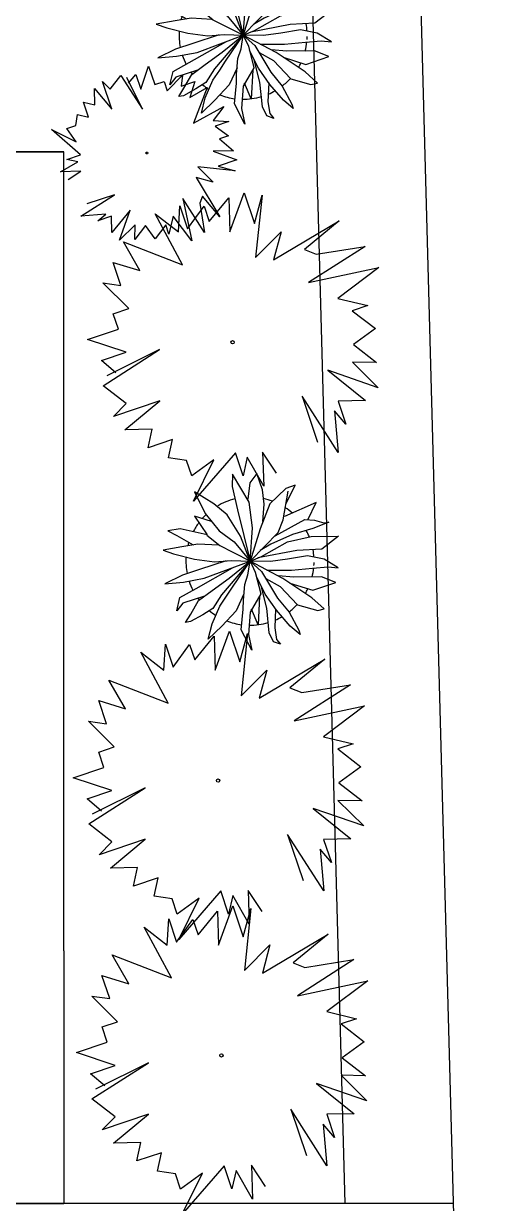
# Model space of a CAD drawing. Header units: millimetres. Extents: x 24870 to 27223, y 1839 to 3696.
# Drawn here: x 27088.8 to 27222.8, y 2698.4 to 3025.2 of the extents above; entities that cross this region are included whole.
import ezdxf

# ---------------------------------------------------------------- set-up
doc = ezdxf.new("R2010")
doc.units = ezdxf.units.MM
for name, color, linetype in [('0-gnl-gor2', 6, 'Continuous'), ('0-gnl-parapet', 252, 'Continuous'), ('2-tef-aksesuar', 30, 'Continuous')]:
    doc.layers.add(name, color=color, linetype=linetype)

# ---------------------------------------------------------------- blocks, each defined once
blk = doc.blocks.new('B2')
at = {"color": 63, "true_color": 0xafc95e}
for p, q in [((501776.18, 4057607.85), (501781.18, 4057623.85)), ((501781.18, 4057623.85), (501791.18, 4057597.85)), ((501791.18, 4057627.85), (501796.18, 4057617.85)), ((501791.18, 4057597.85), (501791.18, 4057627.85)), ((501796.18, 4057617.85), (501811.18, 4057627.85)), ((501811.18, 4057627.85), (501821.18, 4057587.85)), ((501821.18, 4057587.85), (501816.18, 4057623.85)), ((501816.18, 4057617.85), (501826.18, 4057623.85)), ((501826.18, 4057607.85), (501841.18, 4057627.85)), ((501826.18, 4057623.85), (501826.18, 4057607.85)), ((501841.18, 4057627.85), (501841.18, 4057607.85)), ((501766.18, 4057613.85), (501776.18, 4057607.85)), ((501766.18, 4057597.85), (501766.18, 4057613.85)), ((501841.18, 4057607.85), (501851.18, 4057607.85)), ((501851.18, 4057597.85), (501871.18, 4057607.85)), ((501851.18, 4057607.85), (501851.18, 4057597.85)), ((501871.18, 4057607.85), (501866.18, 4057597.85)), ((501751.18, 4057593.85), (501756.18, 4057603.85)), ((501756.18, 4057603.85), (501766.18, 4057597.85)), ((501726.18, 4057597.85), (501746.18, 4057577.85)), ((501746.18, 4057563.85), (501726.18, 4057597.85)), ((501741.18, 4057593.85), (501751.18, 4057593.85)), ((501746.18, 4057577.85), (501741.18, 4057593.85)), ((501866.18, 4057597.85), (501881.18, 4057597.85)), ((501881.18, 4057597.85), (501871.18, 4057583.85)), ((501891.18, 4057587.85), (501866.18, 4057557.85)), ((501871.18, 4057583.85), (501891.18, 4057587.85)), ((501731.18, 4057563.85), (501746.18, 4057563.85)), ((501741.18, 4057557.85), (501731.18, 4057563.85)), ((501866.18, 4057557.85), (501901.18, 4057563.85)), ((501901.18, 4057563.85), (501886.18, 4057553.85)), ((501721.18, 4057553.85), (501741.18, 4057557.85)), ((501741.18, 4057547.85), (501721.18, 4057553.85)), ((501886.18, 4057553.85), (501901.18, 4057547.85)), ((501726.18, 4057543.85), (501741.18, 4057547.85)), ((501886.18, 4057547.85), (501896.18, 4057533.85)), ((501901.18, 4057547.85), (501886.18, 4057547.85)), ((501886.18, 4057533.85), (501896.18, 4057517.85)), ((501896.18, 4057533.85), (501886.18, 4057533.85)), ((501876.18, 4057523.85), (501896.18, 4057507.85)), ((501896.18, 4057517.85), (501876.18, 4057523.85)), ((501726.18, 4057503.85), (501766.18, 4057513.85)), ((501766.18, 4057513.85), (501736.18, 4057513.85)), ((501856.18, 4057513.85), (501866.18, 4057493.85)), ((501891.18, 4057497.85), (501856.18, 4057513.85)), ((501876.18, 4057507.85), (501891.18, 4057497.85)), ((501896.18, 4057507.85), (501876.18, 4057507.85)), ((501751.18, 4057497.85), (501726.18, 4057503.85)), ((501741.18, 4057493.85), (501751.18, 4057497.85)), ((501851.18, 4057503.85), (501861.18, 4057457.85)), ((501866.18, 4057493.85), (501851.18, 4057503.85)), ((501756.18, 4057493.85), (501741.18, 4057493.85)), ((501751.18, 4057477.85), (501756.18, 4057493.85)), ((501776.18, 4057493.85), (501751.18, 4057477.85)), ((501756.18, 4057467.85), (501776.18, 4057493.85)), ((501831.18, 4057487.85), (501826.18, 4057443.85)), ((501841.18, 4057447.85), (501831.18, 4057487.85)), ((501851.18, 4057483.85), (501846.18, 4057477.85)), ((501861.18, 4057457.85), (501851.18, 4057483.85)), ((501776.18, 4057477.85), (501756.18, 4057467.85)), ((501771.18, 4057463.85), (501776.18, 4057477.85)), ((501846.18, 4057477.85), (501841.18, 4057447.85)), ((501786.18, 4057473.85), (501771.18, 4057463.85)), ((501791.18, 4057457.85), (501786.18, 4057473.85)), ((501816.18, 4057473.85), (501806.18, 4057457.85)), ((501826.18, 4057443.85), (501816.18, 4057473.85)), ((501806.18, 4057467.85), (501791.18, 4057457.85)), ((501806.18, 4057457.85), (501806.18, 4057467.85))]:
    blk.add_line(p, q, dxfattribs=at)
blk.add_circle((501811.18, 4057543.85), 1, dxfattribs=at)
blk = doc.blocks.new('TREEI')
at = {"color": 63, "true_color": 0xafc95e}
for p, q in [((0.0003, 0.1098), (0.0056, 0.1442)), ((0.0056, 0.1442), (0.0085, 0.1517)), ((0.0085, 0.1517), (0.0132, 0.1298)), ((0.0459, 0.1342), (0.0453, 0.1448)), ((0.0453, 0.1448), (0.0523, 0.1342)), ((-0.0406, 0.1373), (-0.0511, 0.1417)), ((-0.0511, 0.1417), (-0.0458, 0.1135)), ((-0.0189, 0.1085), (-0.0406, 0.1373)), ((0.0132, 0.1298), (0.0155, 0.0941)), ((0.036, 0.116), (0.0459, 0.1342)), ((0.0523, 0.1342), (0.0488, 0.1173)), ((0.0792, 0.0979), (0.0909, 0.1229)), ((0.0909, 0.1229), (0.0839, 0.0841)), ((-0.0546, 0.1041), (-0.0943, 0.1173)), ((-0.0943, 0.1173), (-0.0803, 0.0948)), ((-0.0308, 0.0709), (-0.0546, 0.1041)), ((-0.0458, 0.1135), (-0.026, 0.0572)), ((-0.0143, 0.0653), (-0.0189, 0.1085)), ((0.0015, 0.0785), (0.0003, 0.1098)), ((0.0154, 0.091), (0.036, 0.116)), ((0.0488, 0.1173), (0.0266, 0.081)), ((-0.1001, 0.0879), (-0.113, 0.0998)), ((-0.113, 0.0998), (-0.1025, 0.0735)), ((-0.0774, 0.0735), (-0.1001, 0.0879)), ((-0.0803, 0.0948), (-0.0423, 0.0666)), ((0.0155, 0.0941), (0.0144, 0.0603)), ((0.0243, 0.0572), (0.0558, 0.0948)), ((0.0558, 0.0948), (0.0488, 0.0666)), ((0.0535, 0.0691), (0.0792, 0.0979)), ((0.0839, 0.0841), (0.0599, 0.0578)), ((-0.1025, 0.0735), (-0.0832, 0.0516)), ((-0.0464, 0.0547), (-0.0774, 0.0735)), ((-0.0423, 0.0666), (-0.0224, 0.0484)), ((-0.0028, 0.0397), (-0.0143, 0.0653)), ((-0.0043, 0.0253), (0.0015, 0.0785)), ((0.0266, 0.081), (0.0112, 0.0443)), ((0.0202, 0.0553), (0.0535, 0.0691)), ((0.1072, 0.0591), (0.1388, 0.0628)), ((0.1388, 0.0628), (0.1178, 0.0459)), ((-0.1463, 0.0566), (-0.1095, 0.0572)), ((-0.1083, 0.029), (-0.1463, 0.0566)), ((-0.1095, 0.0572), (-0.0744, 0.0334)), ((-0.0832, 0.0516), (-0.0528, 0.0353)), ((-0.0129, 0.0289), (-0.0464, 0.0547)), ((-0.026, 0.0572), (0.0009, -0.0007)), ((0.005, 0.0197), (0.0202, 0.0553)), ((0.0144, 0.0603), (0.008, 0.0266)), ((0.0506, 0.0459), (0.0325, 0.0259)), ((0.043, 0.0376), (0.0716, 0.0528)), ((0.0599, 0.0578), (0.0506, 0.0459)), ((0.0716, 0.0528), (0.1072, 0.0591)), ((0.1178, 0.0459), (0.0891, 0.0297)), ((-0.1399, 0.0234), (-0.1474, 0.0278)), ((-0.1474, 0.0278), (-0.1188, 0.0197)), ((-0.1299, 0.0103), (-0.1399, 0.0234)), ((-0.0703, 0.0115), (-0.1083, 0.029)), ((-0.0744, 0.0334), (-0.0129, 0.0029)), ((-0.0528, 0.0353), (-0.0265, 0.0209)), ((-0.0265, 0.0209), (0.0009, -0.0007)), ((0.0009, -0.0007), (-0.0043, 0.0253)), ((0.0325, 0.0259), (0.0179, 0.0159)), ((0.0693, 0.0228), (0.0517, 0.0165)), ((0.0891, 0.0297), (0.0693, 0.0228)), ((0.0751, 0.0159), (0.1008, 0.0253)), ((0.1008, 0.0253), (0.1213, 0.024)), ((0.1213, 0.024), (0.1452, 0.0203)), ((0.1452, 0.0203), (0.1528, 0.0165)), ((-0.1209, 0.0024), (-0.1504, -0.0123)), ((-0.1171, -0.001), (-0.1299, 0.0103)), ((-0.1188, 0.0197), (-0.0849, 0.0065)), ((-0.0849, 0.0065), (-0.0452, -0.0023)), ((-0.0195, 0.0046), (-0.0703, 0.0115)), ((0.0009, -0.0007), (-0.0195, 0.0046)), ((0.0009, -0.0007), (0.005, 0.0197)), ((0.0517, 0.0165), (0.0009, -0.0007)), ((0.0179, 0.0159), (0.0009, -0.0007)), ((0.0009, -0.0007), (0.0751, 0.0159)), ((0.0471, 0.0009), (0.0009, -0.0007)), ((0.0833, 0.0002), (0.0471, 0.0009)), ((0.1119, -0.0004), (0.0833, 0.0002)), ((0.137, 0.0103), (0.1119, -0.0004)), ((0.1528, 0.0165), (0.137, 0.0103)), ((-0.1504, -0.0123), (-0.0925, -0.026)), ((-0.0598, -0.0091), (-0.1171, -0.001)), ((-0.0674, -0.011), (-0.0873, -0.0229)), ((-0.0341, -0.006), (-0.0674, -0.011)), ((-0.0464, -0.0348), (0.0009, -0.0007)), ((-0.0452, -0.0023), (-0.024, -0.0046)), ((0.0009, -0.0007), (-0.037, -0.0436)), ((-0.0353, -0.0842), (0.0009, -0.0007)), ((0.0009, -0.0007), (-0.0341, -0.006)), ((0.0009, -0.0007), (-0.0119, -0.0448)), ((0.0027, -0.0436), (0.0009, -0.0007)), ((0.0009, -0.0007), (0.0272, -0.0548)), ((0.0255, -0.021), (0.0009, -0.0007)), ((0.0815, -0.0248), (0.0009, -0.0007)), ((0.1032, -0.0191), (0.0315, -0.0098)), ((0.0997, -0.0001), (0.1364, -0.0129)), ((0.1347, -0.0235), (0.1032, -0.0191)), ((0.1528, -0.0085), (0.1347, -0.0235)), ((0.1364, -0.0129), (0.1528, -0.0085)), ((-0.0873, -0.0229), (-0.124, -0.0568)), ((-0.0855, -0.0586), (-0.0464, -0.0348)), ((0.05, -0.0367), (0.0255, -0.021)), ((0.0333, -0.026), (0.0786, -0.0417)), ((0.0745, -0.0611), (0.05, -0.0367)), ((0.1137, -0.0411), (0.0815, -0.0248)), ((-0.1083, -0.0423), (-0.1399, -0.058)), ((-0.1399, -0.058), (-0.1235, -0.063)), ((-0.1235, -0.063), (-0.0855, -0.0586)), ((-0.0578, -0.0417), (-0.0774, -0.0642)), ((-0.037, -0.0436), (-0.0592, -0.0824)), ((-0.0119, -0.0448), (-0.016, -0.088)), ((0.0114, -0.0742), (0.0027, -0.0436)), ((0.033, -0.0811), (0.026, -0.0536)), ((0.0272, -0.0548), (0.0547, -0.078)), ((0.0786, -0.0417), (0.1078, -0.0517)), ((0.1078, -0.0517), (0.1411, -0.058)), ((0.1411, -0.058), (0.1137, -0.0411)), ((-0.0774, -0.0642), (-0.0902, -0.0855)), ((0.0126, -0.1124), (0.0114, -0.0742)), ((0.0547, -0.078), (0.0792, -0.0911)), ((0.0979, -0.0899), (0.0745, -0.0611)), ((-0.0902, -0.0855), (-0.0996, -0.1137)), ((-0.0803, -0.108), (-0.0604, -0.088)), ((-0.0592, -0.0824), (-0.0651, -0.1381)), ((-0.0522, -0.1212), (-0.0353, -0.0842)), ((-0.016, -0.088), (-0.009, -0.1168)), ((0.0126, -0.0949), (0.0301, -0.1199)), ((0.0301, -0.1199), (0.0325, -0.0811)), ((0.0325, -0.0811), (0.0628, -0.1174)), ((0.0745, -0.1118), (0.0617, -0.0817)), ((0.0792, -0.0911), (0.1084, -0.1062)), ((0.1084, -0.1062), (0.0979, -0.0899)), ((-0.0996, -0.1137), (-0.0803, -0.108)), ((-0.0651, -0.1381), (-0.0522, -0.1212)), ((-0.009, -0.1168), (0.005, -0.1531)), ((0.005, -0.1531), (0.0126, -0.1124)), ((0.0628, -0.1174), (0.0821, -0.1274)), ((0.0821, -0.1274), (0.0745, -0.1118))]:
    blk.add_line(p, q, dxfattribs=at)
for start, end in [(90.2669, 100.3176), (75.8744, 82.8333), (52.0008, 69.3621), (128.5172, 136.7777), (112.5698, 117.2676), (139.0957, 141.7689), (31.5426, 45.4516), (146.4111, 153.1838), (165.0446, 171.5762), (13.4218, 20.6016), (340.9505, 349.9228), (358.2776, 0.2322), (191.5019, 199.4338), (212.2939, 220.8052), (319.0773, 333.9888), (285.8654, 295.508), (305.7774, 308.9587), (246.3853, 263.9953), (276.0879, 281.1845)]:
    blk.add_arc((0.0009, -0.0007), 0.11, start, end, dxfattribs=at)

msp = doc.modelspace()

# ---------------------------------------------------------------- linework, layer by layer
for p, q in [((26535.017, 2989.684), (27100.017, 2989.684)), ((27100.017, 2989.684), (27030.017, 2989.684)), ((27100.017, 2768.416), (27100.017, 2989.684)), ((27100.017, 2768.416), (27100.017, 2698.416)), ((26920.017, 2698.416), (27100.017, 2698.416))]:
    msp.add_line(p, q)
at = {"layer": '0-gnl-gor2'}
msp.add_lwpolyline([(27207.864, 2698.416), (26920.017, 2698.416), (26920.017, 2519.379), (26420.017, 2519.379), (26420.017, 2698.416), (26270.017, 2698.416), (26270.017, 2394.361), (26070.588, 2394.435), (26070.588, 2284.435), (26082.388, 2284.435), (26082.388, 2382.671), (26281.817, 2382.598), (26281.817, 2686.616), (26408.217, 2686.616), (26408.217, 2507.579), (26931.817, 2507.579), (26931.817, 2686.616), (27208.183, 2686.616)], dxfattribs=at)
at = {"layer": '0-gnl-parapet'}
for points in [[(27222.77, 2146.225), (27188.7, 3408.36)], [(27177.853, 2698.416), (27159.517, 3377.69), (26353.853, 3361.748), (26352.087, 3394.382), (24948.089, 3394.382), (24934.826, 2642.324)]]:
    msp.add_lwpolyline(points, dxfattribs=at)

# ---------------------------------------------------------------- block references
at = {"layer": '2-tef-aksesuar', "lineweight": 0}
for name, p, xscale, yscale, zscale, rotation in [('TREEI', (27149.809, 3022.019), 161.2800000000001, 161.2800000000001, 161.2800000000001, 217.1429424169666), ('B2', (247210.217, -1078731.391), 0.2700000000000008, 0.2700000000000008, 0.2700000000000008, 18.55061848843032), ('B2', (1830014.664, 369749.03, -332.288), 0.45, 0.45, 0.45, 108.5506184884303), ('TREEI', (27151.706, 2876.318), 161.2800000000001, 161.2800000000001, 161.2800000000001, 217.1429424169666), ('B2', (1830010.653, 369627.619, -332.288), 0.45, 0.45, 0.45, 108.5506184884303), ('B2', (1830011.559, 369551.468, -332.288), 0.45, 0.45, 0.45, 108.5506184884303)]:
    msp.add_blockref(name, p, dxfattribs=dict(at, xscale=xscale, yscale=yscale, zscale=zscale, rotation=rotation))

doc.saveas('drawing.dxf')
